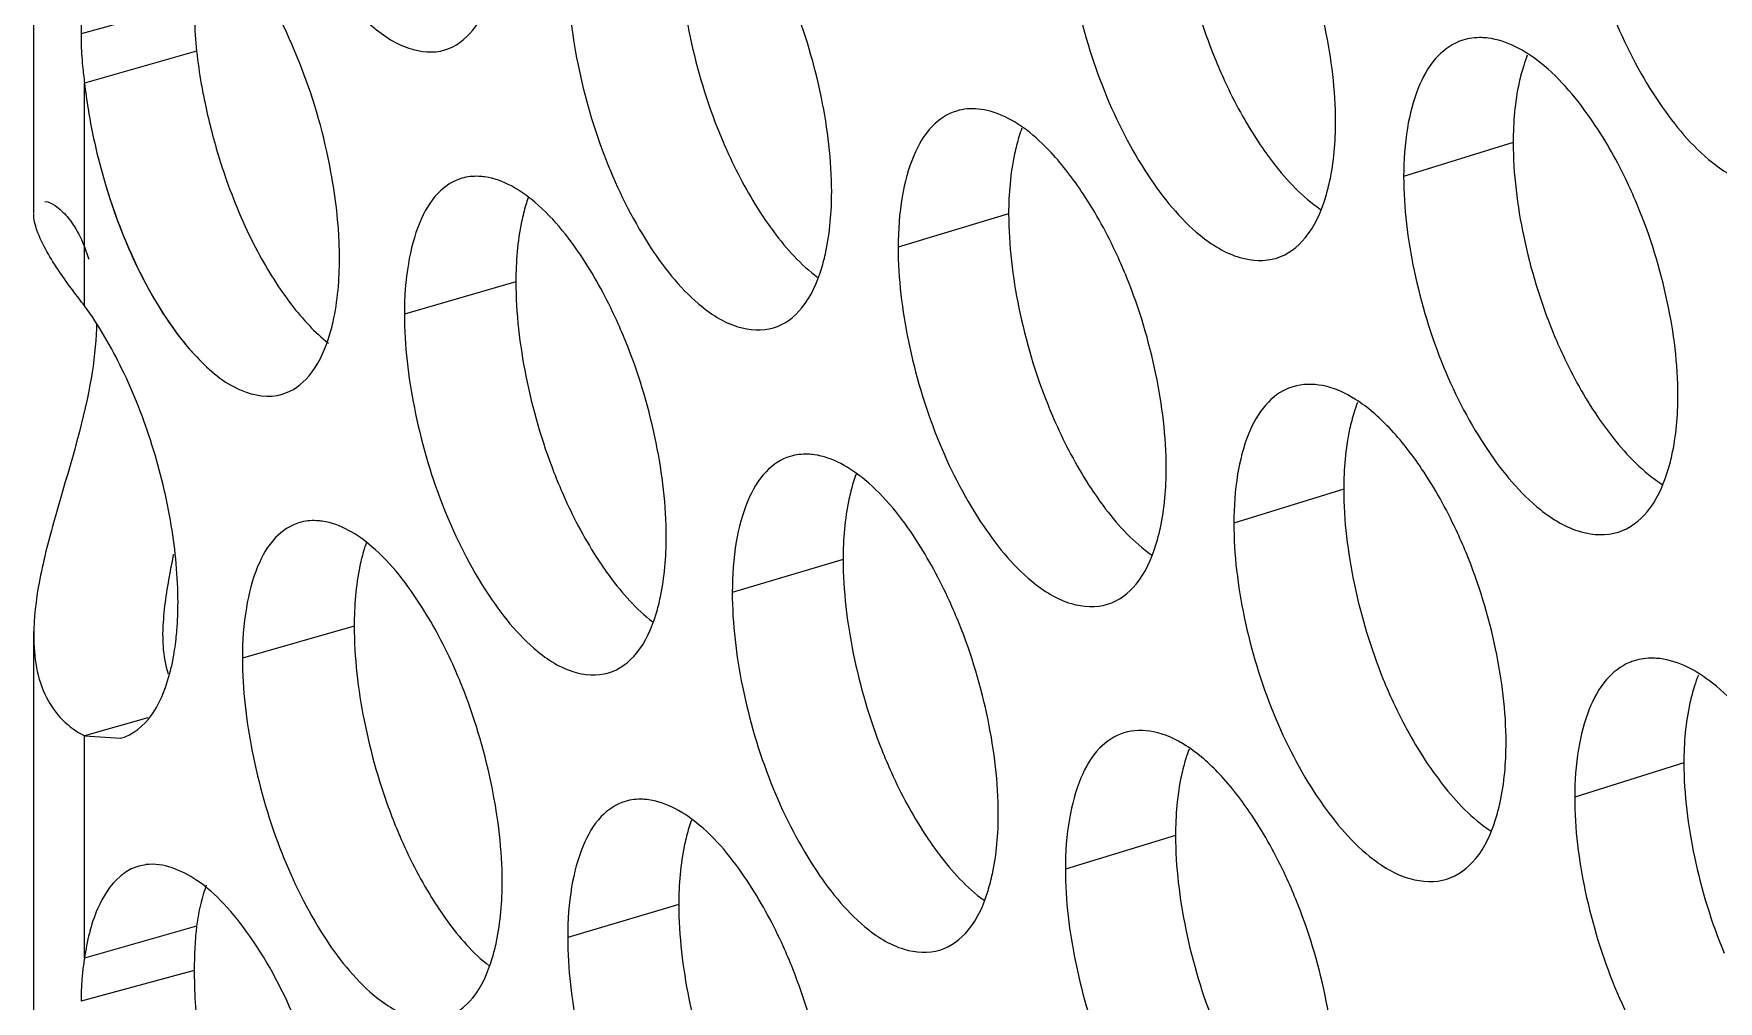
# Model space of a CAD drawing. Header units: millimetres. Extents: x 1177 to 4147, y 93 to 2194.
# Drawn here: x 2491.77 to 2505.48, y 801.9 to 809.78 of the extents above; entities that cross this region are included whole.
import ezdxf

# ---------------------------------------------------------------- set-up
doc = ezdxf.new("R2010")
doc.units = ezdxf.units.MM
doc.header["$LTSCALE"] = 0.1
doc.layers.get('0').update_dxf_attribs({"lineweight": 13})
doc.layers.add('标注', color=251, linetype='Continuous', lineweight=9)

# ---------------------------------------------------------------- blocks, each defined once
blk = doc.blocks.new('02')
for p, q in [((4328.801, 746.007), (4328.801, 752.345)), ((4329.392, 744.932), (4329.392, 747.519)), ((4328.801, 734.75), (4328.801, 741.142))]:
    blk.add_line(p, q)
at = {"layer": '标注'}
for p, q in [((4330.668, 748.453), (4329.351, 748.094)), ((4330.668, 748.453), (4329.351, 748.094)), ((4330.695, 747.891), (4329.392, 747.519)), ((4330.695, 747.891), (4329.392, 747.519)), ((4346.007, 746.829), (4344.733, 746.433)), ((4340.139, 745.999), (4338.854, 745.612)), ((4334.408, 745.21), (4333.112, 744.833)), ((4334.408, 745.21), (4333.112, 744.833)), ((4344.036, 742.798), (4342.758, 742.405)), ((4338.214, 741.982), (4336.925, 741.598)), ((4338.214, 741.982), (4336.925, 741.598)), ((4332.528, 741.207), (4331.228, 740.832)), ((4330.127, 740.141), (4329.392, 739.932)), ((4329.392, 737.345), (4329.392, 739.932)), ((4329.392, 739.932), (4329.813, 739.902)), ((4347.992, 739.615), (4346.722, 739.216)), ((4342.08, 738.771), (4340.799, 738.381)), ((4342.08, 738.771), (4340.799, 738.381)), ((4336.303, 737.969), (4335.011, 737.588)), ((4330.695, 737.717), (4329.392, 737.345)), ((4330.668, 737.203), (4329.351, 736.844))]:
    blk.add_line(p, q, dxfattribs=at)
for centre, radius, start, end in [((4336.687, 748.466), 6.02, 181.871, 185.483), ((4336.687, 748.466), 6.02, 181.871, 185.483), ((4345.609, 747.415), 0.633, 107.3212, 111.9576), ((4336.712, 748.554), 6.053, 186.2893, 189.956), ((4336.712, 748.554), 6.053, 186.2893, 189.956), ((4347.904, 747.164), 1.862, 158.5276, 162.4554), ((4333.9, 748.141), 4.55, 185.3339, 187.8588), ((4333.9, 748.141), 4.55, 185.3339, 187.8588), ((4342.076, 746.331), 1.903, 159.5485, 162.781), ((4336.39, 745.539), 1.95, 160.5892, 163.1153), ((4336.39, 745.539), 1.95, 160.5892, 163.1153), ((4343.627, 743.394), 0.623, 107.151, 111.3587), ((4345.946, 743.132), 1.875, 158.8656, 162.563), ((4340.165, 742.312), 1.918, 159.8933, 162.8914), ((4340.165, 742.312), 1.918, 159.8933, 162.8914), ((4334.526, 741.533), 1.966, 160.9402, 163.2288), ((4332.677, 741.098), 2.377, 177.2621, 180.0726), ((4347.607, 740.191), 0.642, 107.4921, 112.5473), ((4349.877, 739.95), 1.849, 158.192, 162.3487), ((4344.003, 739.104), 1.889, 159.2059, 162.6715), ((4344.003, 739.104), 1.889, 159.2059, 162.6715), ((4338.27, 738.298), 1.933, 160.2403, 163.0029), ((4330.173, 737.886), 0.55, 97.1735, 105.9366), ((4331.697, 736.929), 2.342, 169.768, 173.6853), ((4335.848, 737.205), 5.18, 178.0496, 180.0207), ((4336.345, 737.204), 5.677, 180.0086, 181.863), ((4336.687, 737.216), 6.02, 181.871, 185.483)]:
    blk.add_arc(centre, radius, start, end, dxfattribs=at)
for points, knots in [([(4346.722, 750.466), (4346.722, 750.099), (4346.819, 749.343), (4347.149, 748.263), (4347.646, 747.316), (4348.084, 746.787), (4348.324, 746.597)], [0, 0, 0, 0, 0.256026, 0.528509, 0.78559, 1, 1, 1, 1]), ([(4342.08, 750.021), (4342.08, 749.655), (4342.174, 748.898), (4342.391, 748.17), (4342.537, 747.809)], [0, 0, 0, 0, 0.484648, 1, 1, 1, 1]), ([(4340.799, 749.631), (4340.799, 749.265), (4340.893, 748.508), (4341.216, 747.427), (4341.7, 746.477), (4342.129, 745.944), (4342.365, 745.752)], [0, 0, 0, 0, 0.256604, 0.529576, 0.786585, 1, 1, 1, 1]), ([(4336.303, 749.219), (4336.303, 748.852), (4336.395, 748.096), (4336.607, 747.366), (4336.75, 747.003)], [0, 0, 0, 0, 0.484764, 1, 1, 1, 1]), ([(4343.941, 747.071), (4343.941, 747.437), (4343.845, 748.193), (4343.626, 748.921), (4343.479, 749.281)], [0, 0, 0, 0, 0.484476, 1, 1, 1, 1]), ([(4332.225, 746.65), (4332.14, 747.057), (4331.905, 747.823), (4331.535, 748.537), (4331.316, 748.85)], [0, 0, 0, 0, 0.521078, 1, 1, 1, 1]), ([(4332.225, 746.65), (4332.14, 747.057), (4331.905, 747.823), (4331.535, 748.537), (4331.316, 748.85)], [0, 0, 0, 0, 0.521078, 1, 1, 1, 1]), ([(4335.011, 748.838), (4335.011, 748.472), (4335.103, 747.717), (4335.417, 746.635), (4335.888, 745.684), (4336.305, 745.147), (4336.536, 744.951)], [0, 0, 0, 0, 0.257025, 0.530351, 0.787311, 1, 1, 1, 1]), ([(4329.369, 748.436), (4329.366, 748.409), (4329.355, 748.295), (4329.351, 748.181), (4329.351, 748.094)], [0, 0, 0, 0, 0.240746, 1, 1, 1, 1]), ([(4329.369, 748.436), (4329.366, 748.409), (4329.355, 748.295), (4329.351, 748.181), (4329.351, 748.094)], [0, 0, 0, 0, 0.240746, 1, 1, 1, 1]), ([(4333.581, 747.905), (4333.709, 747.942), (4333.965, 748.143), (4334.083, 748.429), (4334.132, 748.592)], [0, 0, 0, 0, 0.438663, 1, 1, 1, 1]), ([(4338.081, 746.256), (4338.081, 746.622), (4337.987, 747.378), (4337.773, 748.107), (4337.629, 748.47)], [0, 0, 0, 0, 0.484593, 1, 1, 1, 1]), ([(4332.711, 748.205), (4332.843, 748.087), (4333.109, 747.899), (4333.448, 747.866), (4333.581, 747.905)], [0, 0, 0, 0, 0.561342, 1, 1, 1, 1]), ([(4329.351, 748.094), (4329.351, 748.063), (4329.353, 747.938), (4329.36, 747.813), (4329.369, 747.718)], [0, 0, 0, 0, 0.242279, 1, 1, 1, 1]), ([(4329.351, 748.094), (4329.351, 748.063), (4329.353, 747.938), (4329.36, 747.813), (4329.369, 747.718)], [0, 0, 0, 0, 0.242279, 1, 1, 1, 1]), ([(4345.714, 748.043), (4345.689, 748.046), (4345.59, 748.054), (4345.49, 748.041), (4345.421, 748.019)], [0, 0, 0, 0, 0.259055, 1, 1, 1, 1]), ([(4346.933, 747.07), (4346.761, 747.323), (4346.426, 747.739), (4345.936, 748.015), (4345.714, 748.043)], [0, 0, 0, 0, 0.577332, 1, 1, 1, 1]), ([(4345.373, 748.002), (4345.27, 747.96), (4345.069, 747.804), (4344.876, 747.441), (4344.756, 746.972), (4344.733, 746.621), (4344.733, 746.433)], [0, 0, 0, 0, 0.187225, 0.410841, 0.682034, 1, 1, 1, 1]), ([(4342.537, 747.809), (4342.573, 747.72), (4342.718, 747.383), (4342.895, 747.059), (4343.045, 746.832)], [0, 0, 0, 0, 0.260496, 1, 1, 1, 1]), ([(4346.129, 747.725), (4346.108, 747.66), (4346.031, 747.367), (4346.007, 747.063), (4346.007, 746.829)], [0, 0, 0, 0, 0.225897, 1, 1, 1, 1]), ([(4329.392, 747.519), (4329.403, 747.42), (4329.459, 747.012), (4329.554, 746.61), (4329.644, 746.312)], [0, 0, 0, 0, 0.243528, 1, 1, 1, 1]), ([(4329.392, 747.519), (4329.403, 747.42), (4329.459, 747.012), (4329.554, 746.61), (4329.644, 746.312)], [0, 0, 0, 0, 0.243528, 1, 1, 1, 1]), ([(4330.75, 747.507), (4330.762, 747.439), (4330.815, 747.161), (4330.885, 746.887), (4330.947, 746.684)], [0, 0, 0, 0, 0.247361, 1, 1, 1, 1]), ([(4330.75, 747.507), (4330.762, 747.439), (4330.815, 747.161), (4330.885, 746.887), (4330.947, 746.684)], [0, 0, 0, 0, 0.247361, 1, 1, 1, 1]), ([(4341.005, 746.234), (4340.894, 746.402), (4340.692, 746.668), (4340.368, 746.973), (4340.08, 747.151), (4339.797, 747.234), (4339.613, 747.22), (4339.532, 747.195)], [0, 0, 0, 0, 0.324474, 0.533713, 0.711862, 0.863947, 1, 1, 1, 1]), ([(4339.532, 747.195), (4339.425, 747.163), (4339.21, 747.018), (4339.005, 746.653), (4338.879, 746.171), (4338.854, 745.808), (4338.854, 745.612)], [0, 0, 0, 0, 0.183968, 0.404776, 0.677031, 1, 1, 1, 1]), ([(4343.819, 746.176), (4343.84, 746.241), (4343.916, 746.533), (4343.941, 746.837), (4343.941, 747.071)], [0, 0, 0, 0, 0.225833, 1, 1, 1, 1]), ([(4347.454, 746.096), (4347.417, 746.184), (4347.268, 746.521), (4347.087, 746.845), (4346.933, 747.07)], [0, 0, 0, 0, 0.260211, 1, 1, 1, 1]), ([(4336.75, 747.003), (4336.785, 746.914), (4336.926, 746.576), (4337.099, 746.251), (4337.246, 746.024)], [0, 0, 0, 0, 0.260758, 1, 1, 1, 1]), ([(4340.259, 746.894), (4340.239, 746.829), (4340.164, 746.537), (4340.139, 746.233), (4340.139, 745.999)], [0, 0, 0, 0, 0.225492, 1, 1, 1, 1]), ([(4330.947, 746.684), (4330.977, 746.584), (4331.104, 746.199), (4331.264, 745.824), (4331.406, 745.558)], [0, 0, 0, 0, 0.257432, 1, 1, 1, 1]), ([(4330.947, 746.684), (4330.977, 746.584), (4331.104, 746.199), (4331.264, 745.824), (4331.406, 745.558)], [0, 0, 0, 0, 0.257432, 1, 1, 1, 1]), ([(4332.357, 745.482), (4332.357, 745.575), (4332.344, 745.967), (4332.287, 746.357), (4332.225, 746.65)], [0, 0, 0, 0, 0.236743, 1, 1, 1, 1]), ([(4332.357, 745.482), (4332.357, 745.575), (4332.344, 745.967), (4332.287, 746.357), (4332.225, 746.65)], [0, 0, 0, 0, 0.236743, 1, 1, 1, 1]), ([(4343.045, 746.832), (4343.1, 746.75), (4343.306, 746.461), (4343.555, 746.196), (4343.766, 746.052)], [0, 0, 0, 0, 0.280375, 1, 1, 1, 1]), ([(4346.007, 746.829), (4346.007, 746.462), (4346.102, 745.706), (4346.323, 744.979), (4346.471, 744.618)], [0, 0, 0, 0, 0.484571, 1, 1, 1, 1]), ([(4348.324, 746.597), (4348.466, 746.485), (4348.753, 746.31), (4349.101, 746.295), (4349.24, 746.339)], [0, 0, 0, 0, 0.554103, 1, 1, 1, 1]), ([(4329.644, 746.312), (4329.762, 745.925), (4330.041, 745.224), (4330.459, 744.587), (4330.696, 744.336)], [0, 0, 0, 0, 0.540054, 1, 1, 1, 1]), ([(4329.644, 746.312), (4329.675, 746.212), (4329.801, 745.827), (4329.962, 745.452), (4330.104, 745.186)], [0, 0, 0, 0, 0.257377, 1, 1, 1, 1]), ([(4333.779, 746.413), (4333.673, 746.382), (4333.461, 746.238), (4333.26, 745.874), (4333.136, 745.392), (4333.112, 745.029), (4333.112, 744.833)], [0, 0, 0, 0, 0.181499, 0.401469, 0.674683, 1, 1, 1, 1]), ([(4333.779, 746.413), (4333.673, 746.382), (4333.461, 746.238), (4333.26, 745.874), (4333.136, 745.392), (4333.112, 745.029), (4333.112, 744.833)], [0, 0, 0, 0, 0.181499, 0.401469, 0.674683, 1, 1, 1, 1]), ([(4334.048, 746.429), (4334.025, 746.433), (4333.935, 746.441), (4333.843, 746.431), (4333.779, 746.413)], [0, 0, 0, 0, 0.259359, 1, 1, 1, 1]), ([(4334.048, 746.429), (4334.025, 746.433), (4333.935, 746.441), (4333.843, 746.431), (4333.779, 746.413)], [0, 0, 0, 0, 0.259359, 1, 1, 1, 1]), ([(4335.213, 745.439), (4335.049, 745.694), (4334.734, 746.11), (4334.263, 746.398), (4334.048, 746.429)], [0, 0, 0, 0, 0.582011, 1, 1, 1, 1]), ([(4335.213, 745.439), (4335.049, 745.694), (4334.734, 746.11), (4334.263, 746.398), (4334.048, 746.429)], [0, 0, 0, 0, 0.582011, 1, 1, 1, 1]), ([(4337.962, 745.362), (4337.982, 745.427), (4338.056, 745.719), (4338.081, 746.023), (4338.081, 746.256)], [0, 0, 0, 0, 0.225428, 1, 1, 1, 1]), ([(4344.733, 746.433), (4344.733, 746.067), (4344.829, 745.31), (4345.156, 744.229), (4345.649, 743.282), (4346.084, 742.752), (4346.323, 742.561)], [0, 0, 0, 0, 0.256219, 0.528865, 0.785923, 1, 1, 1, 1]), ([(4328.932, 746.145), (4328.974, 746.14), (4329.073, 746.09), (4329.281, 745.885), (4329.389, 745.649), (4329.441, 745.471)], [0, 0, 0, 0, 0.148198, 0.361925, 1, 1, 1, 1]), ([(4334.524, 746.105), (4334.505, 746.04), (4334.431, 745.747), (4334.408, 745.444), (4334.408, 745.21)], [0, 0, 0, 0, 0.225092, 1, 1, 1, 1]), ([(4334.524, 746.105), (4334.505, 746.04), (4334.431, 745.747), (4334.408, 745.444), (4334.408, 745.21)], [0, 0, 0, 0, 0.225092, 1, 1, 1, 1]), ([(4341.514, 745.256), (4341.478, 745.345), (4341.332, 745.683), (4341.155, 746.007), (4341.005, 746.234)], [0, 0, 0, 0, 0.260475, 1, 1, 1, 1]), ([(4343.255, 745.485), (4343.385, 745.525), (4343.644, 745.725), (4343.768, 746.014), (4343.819, 746.176)], [0, 0, 0, 0, 0.443684, 1, 1, 1, 1]), ([(4347.923, 743.888), (4347.923, 744.254), (4347.825, 745.009), (4347.603, 745.736), (4347.454, 746.096)], [0, 0, 0, 0, 0.484398, 1, 1, 1, 1]), ([(4328.954, 745.561), (4328.91, 745.641), (4328.841, 745.781), (4328.801, 745.936), (4328.801, 746)], [0, 0, 0, 0, 0.58968, 1, 1, 1, 1]), ([(4337.246, 746.024), (4337.297, 745.944), (4337.491, 745.665), (4337.721, 745.407), (4337.919, 745.261)], [0, 0, 0, 0, 0.279282, 1, 1, 1, 1]), ([(4340.139, 745.999), (4340.139, 745.633), (4340.233, 744.876), (4340.448, 744.147), (4340.593, 743.786)], [0, 0, 0, 0, 0.484687, 1, 1, 1, 1]), ([(4342.365, 745.752), (4342.502, 745.64), (4342.779, 745.464), (4343.119, 745.444), (4343.255, 745.485)], [0, 0, 0, 0, 0.555929, 1, 1, 1, 1]), ([(4329.392, 744.932), (4329.347, 744.989), (4329.191, 745.191), (4329.044, 745.401), (4328.954, 745.561)], [0, 0, 0, 0, 0.283462, 1, 1, 1, 1]), ([(4331.406, 745.558), (4331.522, 745.342), (4331.761, 744.959), (4332.068, 744.623), (4332.228, 744.496)], [0, 0, 0, 0, 0.545672, 1, 1, 1, 1]), ([(4331.406, 745.558), (4331.522, 745.342), (4331.761, 744.959), (4332.068, 744.623), (4332.228, 744.496)], [0, 0, 0, 0, 0.545672, 1, 1, 1, 1]), ([(4332.225, 744.539), (4332.248, 744.607), (4332.331, 744.914), (4332.357, 745.235), (4332.357, 745.482)], [0, 0, 0, 0, 0.223003, 1, 1, 1, 1]), ([(4332.225, 744.539), (4332.248, 744.607), (4332.331, 744.914), (4332.357, 745.235), (4332.357, 745.482)], [0, 0, 0, 0, 0.223003, 1, 1, 1, 1]), ([(4338.854, 745.612), (4338.854, 745.246), (4338.948, 744.489), (4339.268, 743.407), (4339.749, 742.457), (4340.174, 741.922), (4340.408, 741.729)], [0, 0, 0, 0, 0.256797, 0.52993, 0.786916, 1, 1, 1, 1]), ([(4335.709, 744.458), (4335.674, 744.547), (4335.532, 744.885), (4335.36, 745.211), (4335.213, 745.439)], [0, 0, 0, 0, 0.260737, 1, 1, 1, 1]), ([(4335.709, 744.458), (4335.674, 744.547), (4335.532, 744.885), (4335.36, 745.211), (4335.213, 745.439)], [0, 0, 0, 0, 0.260737, 1, 1, 1, 1]), ([(4337.405, 744.674), (4337.534, 744.712), (4337.791, 744.912), (4337.911, 745.199), (4337.962, 745.362)], [0, 0, 0, 0, 0.440715, 1, 1, 1, 1]), ([(4330.104, 745.186), (4330.148, 745.104), (4330.32, 744.803), (4330.523, 744.52), (4330.696, 744.336)], [0, 0, 0, 0, 0.271397, 1, 1, 1, 1]), ([(4334.408, 745.21), (4334.408, 744.844), (4334.499, 744.087), (4334.709, 743.357), (4334.851, 742.994)], [0, 0, 0, 0, 0.484802, 1, 1, 1, 1]), ([(4334.408, 745.21), (4334.408, 744.844), (4334.499, 744.087), (4334.709, 743.357), (4334.851, 742.994)], [0, 0, 0, 0, 0.484802, 1, 1, 1, 1]), ([(4341.972, 743.045), (4341.972, 743.411), (4341.877, 744.167), (4341.66, 744.895), (4341.514, 745.256)], [0, 0, 0, 0, 0.484515, 1, 1, 1, 1]), ([(4330.479, 741.483), (4330.479, 741.782), (4330.418, 742.403), (4330.199, 743.316), (4329.861, 744.177), (4329.56, 744.702), (4329.392, 744.932)], [0, 0, 0, 0, 0.24518, 0.507954, 0.766556, 1, 1, 1, 1]), ([(4336.536, 744.951), (4336.67, 744.838), (4336.938, 744.66), (4337.272, 744.634), (4337.405, 744.674)], [0, 0, 0, 0, 0.558251, 1, 1, 1, 1]), ([(4329.532, 744.712), (4329.531, 744.65), (4329.518, 744.39), (4329.479, 744.132), (4329.441, 743.938)], [0, 0, 0, 0, 0.238404, 1, 1, 1, 1]), ([(4333.112, 744.833), (4333.112, 744.468), (4333.203, 743.716), (4333.511, 742.638), (4333.976, 741.687), (4334.388, 741.149), (4334.616, 740.951)], [0, 0, 0, 0, 0.25688, 0.530083, 0.787064, 1, 1, 1, 1]), ([(4333.112, 744.833), (4333.112, 744.468), (4333.203, 743.716), (4333.511, 742.638), (4333.976, 741.687), (4334.388, 741.149), (4334.616, 740.951)], [0, 0, 0, 0, 0.25688, 0.530083, 0.787064, 1, 1, 1, 1]), ([(4331.69, 743.902), (4331.811, 743.937), (4332.057, 744.119), (4332.175, 744.388), (4332.225, 744.539)], [0, 0, 0, 0, 0.441393, 1, 1, 1, 1]), ([(4331.69, 743.902), (4331.811, 743.937), (4332.057, 744.119), (4332.175, 744.388), (4332.225, 744.539)], [0, 0, 0, 0, 0.441393, 1, 1, 1, 1]), ([(4346.471, 744.618), (4346.507, 744.53), (4346.655, 744.193), (4346.834, 743.87), (4346.987, 743.645)], [0, 0, 0, 0, 0.26032, 1, 1, 1, 1]), ([(4330.696, 744.336), (4330.844, 744.18), (4331.132, 743.924), (4331.537, 743.858), (4331.69, 743.902)], [0, 0, 0, 0, 0.574979, 1, 1, 1, 1]), ([(4330.696, 744.336), (4330.844, 744.18), (4331.132, 743.924), (4331.537, 743.858), (4331.69, 743.902)], [0, 0, 0, 0, 0.574979, 1, 1, 1, 1]), ([(4336.157, 742.243), (4336.157, 742.61), (4336.065, 743.366), (4335.852, 744.095), (4335.709, 744.458)], [0, 0, 0, 0, 0.484632, 1, 1, 1, 1]), ([(4336.157, 742.243), (4336.157, 742.61), (4336.065, 743.366), (4335.852, 744.095), (4335.709, 744.458)], [0, 0, 0, 0, 0.484632, 1, 1, 1, 1]), ([(4329.441, 743.938), (4329.339, 743.419), (4329.098, 742.688), (4328.856, 741.746), (4328.801, 741.301), (4328.801, 741.095)], [0, 0, 0, 0, 0.543055, 0.787808, 1, 1, 1, 1]), ([(4343.4, 743.975), (4343.297, 743.935), (4343.095, 743.779), (4342.901, 743.417), (4342.782, 742.946), (4342.758, 742.594), (4342.758, 742.405)], [0, 0, 0, 0, 0.186349, 0.409523, 0.681034, 1, 1, 1, 1]), ([(4344.942, 743.037), (4344.829, 743.205), (4344.599, 743.502), (4344.213, 743.843), (4343.82, 744.026), (4343.554, 744.024), (4343.443, 743.99)], [0, 0, 0, 0, 0.323685, 0.595295, 0.814917, 1, 1, 1, 1]), ([(4340.593, 743.786), (4340.628, 743.697), (4340.773, 743.359), (4340.948, 743.035), (4341.097, 742.808)], [0, 0, 0, 0, 0.260583, 1, 1, 1, 1]), ([(4347.799, 742.992), (4347.82, 743.057), (4347.897, 743.349), (4347.923, 743.654), (4347.923, 743.888)], [0, 0, 0, 0, 0.226105, 1, 1, 1, 1]), ([(4344.157, 743.693), (4344.137, 743.628), (4344.06, 743.336), (4344.036, 743.031), (4344.036, 742.798)], [0, 0, 0, 0, 0.225761, 1, 1, 1, 1]), ([(4346.987, 743.645), (4347.044, 743.56), (4347.259, 743.265), (4347.519, 742.996), (4347.74, 742.854)], [0, 0, 0, 0, 0.281036, 1, 1, 1, 1]), ([(4337.599, 743.18), (4337.493, 743.148), (4337.279, 743.004), (4337.075, 742.639), (4336.95, 742.157), (4336.925, 741.794), (4336.925, 741.598)], [0, 0, 0, 0, 0.183153, 0.403682, 0.676253, 1, 1, 1, 1]), ([(4337.599, 743.18), (4337.493, 743.148), (4337.279, 743.004), (4337.075, 742.639), (4336.95, 742.157), (4336.925, 741.794), (4336.925, 741.598)], [0, 0, 0, 0, 0.183153, 0.403682, 0.676253, 1, 1, 1, 1]), ([(4337.876, 743.199), (4337.853, 743.202), (4337.76, 743.21), (4337.665, 743.2), (4337.599, 743.18)], [0, 0, 0, 0, 0.259249, 1, 1, 1, 1]), ([(4337.876, 743.199), (4337.853, 743.202), (4337.76, 743.21), (4337.665, 743.2), (4337.599, 743.18)], [0, 0, 0, 0, 0.259249, 1, 1, 1, 1]), ([(4339.059, 742.215), (4338.893, 742.468), (4338.571, 742.885), (4338.094, 743.169), (4337.876, 743.199)], [0, 0, 0, 0, 0.580424, 1, 1, 1, 1]), ([(4339.059, 742.215), (4338.893, 742.468), (4338.571, 742.885), (4338.094, 743.169), (4337.876, 743.199)], [0, 0, 0, 0, 0.580424, 1, 1, 1, 1]), ([(4334.851, 742.994), (4334.885, 742.905), (4335.026, 742.567), (4335.197, 742.241), (4335.343, 742.013)], [0, 0, 0, 0, 0.260845, 1, 1, 1, 1]), ([(4334.851, 742.994), (4334.885, 742.905), (4335.026, 742.567), (4335.197, 742.241), (4335.343, 742.013)], [0, 0, 0, 0, 0.260845, 1, 1, 1, 1]), ([(4341.851, 742.15), (4341.872, 742.215), (4341.948, 742.507), (4341.972, 742.811), (4341.972, 743.045)], [0, 0, 0, 0, 0.225697, 1, 1, 1, 1]), ([(4345.459, 742.061), (4345.422, 742.15), (4345.274, 742.487), (4345.095, 742.811), (4344.942, 743.037)], [0, 0, 0, 0, 0.260299, 1, 1, 1, 1]), ([(4347.23, 742.3), (4347.361, 742.341), (4347.621, 742.541), (4347.747, 742.83), (4347.799, 742.992)], [0, 0, 0, 0, 0.445594, 1, 1, 1, 1]), ([(4338.332, 742.877), (4338.312, 742.812), (4338.238, 742.519), (4338.214, 742.215), (4338.214, 741.982)], [0, 0, 0, 0, 0.225358, 1, 1, 1, 1]), ([(4338.332, 742.877), (4338.312, 742.812), (4338.238, 742.519), (4338.214, 742.215), (4338.214, 741.982)], [0, 0, 0, 0, 0.225358, 1, 1, 1, 1]), ([(4341.097, 742.808), (4341.151, 742.726), (4341.353, 742.441), (4341.595, 742.178), (4341.802, 742.034)], [0, 0, 0, 0, 0.280024, 1, 1, 1, 1]), ([(4344.036, 742.798), (4344.036, 742.431), (4344.131, 741.675), (4344.35, 740.947), (4344.496, 740.586)], [0, 0, 0, 0, 0.48461, 1, 1, 1, 1]), ([(4346.323, 742.561), (4346.463, 742.449), (4346.747, 742.274), (4347.092, 742.256), (4347.23, 742.3)], [0, 0, 0, 0, 0.554701, 1, 1, 1, 1]), ([(4331.891, 742.41), (4331.787, 742.38), (4331.575, 742.237), (4331.375, 741.874), (4331.252, 741.392), (4331.228, 741.029), (4331.228, 740.832)], [0, 0, 0, 0, 0.180661, 0.40035, 0.673891, 1, 1, 1, 1]), ([(4332.157, 742.426), (4332.134, 742.429), (4332.046, 742.438), (4331.955, 742.429), (4331.891, 742.41)], [0, 0, 0, 0, 0.259416, 1, 1, 1, 1]), ([(4333.312, 741.433), (4333.15, 741.688), (4332.839, 742.104), (4332.371, 742.394), (4332.157, 742.426)], [0, 0, 0, 0, 0.582814, 1, 1, 1, 1]), ([(4342.758, 742.405), (4342.758, 742.038), (4342.853, 741.282), (4343.179, 740.201), (4343.667, 739.252), (4344.099, 738.721), (4344.336, 738.529)], [0, 0, 0, 0, 0.256412, 0.529221, 0.786254, 1, 1, 1, 1]), ([(4336.039, 741.35), (4336.059, 741.414), (4336.133, 741.707), (4336.157, 742.01), (4336.157, 742.243)], [0, 0, 0, 0, 0.225294, 1, 1, 1, 1]), ([(4336.039, 741.35), (4336.059, 741.414), (4336.133, 741.707), (4336.157, 742.01), (4336.157, 742.243)], [0, 0, 0, 0, 0.225294, 1, 1, 1, 1]), ([(4339.564, 741.236), (4339.528, 741.325), (4339.384, 741.662), (4339.208, 741.987), (4339.059, 742.215)], [0, 0, 0, 0, 0.260562, 1, 1, 1, 1]), ([(4339.564, 741.236), (4339.528, 741.325), (4339.384, 741.662), (4339.208, 741.987), (4339.059, 742.215)], [0, 0, 0, 0, 0.260562, 1, 1, 1, 1]), ([(4341.29, 741.46), (4341.419, 741.5), (4341.678, 741.7), (4341.8, 741.988), (4341.851, 742.15)], [0, 0, 0, 0, 0.442709, 1, 1, 1, 1]), ([(4330.426, 742.039), (4330.411, 741.967), (4330.357, 741.693), (4330.313, 741.416), (4330.304, 741.211)], [0, 0, 0, 0, 0.264477, 1, 1, 1, 1]), ([(4332.643, 742.101), (4332.624, 742.036), (4332.551, 741.743), (4332.528, 741.44), (4332.528, 741.207)], [0, 0, 0, 0, 0.22496, 1, 1, 1, 1]), ([(4335.343, 742.013), (4335.393, 741.934), (4335.582, 741.659), (4335.807, 741.403), (4336, 741.257)], [0, 0, 0, 0, 0.27889, 1, 1, 1, 1]), ([(4335.343, 742.013), (4335.393, 741.934), (4335.582, 741.659), (4335.807, 741.403), (4336, 741.257)], [0, 0, 0, 0, 0.27889, 1, 1, 1, 1]), ([(4338.214, 741.982), (4338.214, 741.615), (4338.307, 740.859), (4338.52, 740.129), (4338.664, 739.767)], [0, 0, 0, 0, 0.484725, 1, 1, 1, 1]), ([(4338.214, 741.982), (4338.214, 741.615), (4338.307, 740.859), (4338.52, 740.129), (4338.664, 739.767)], [0, 0, 0, 0, 0.484725, 1, 1, 1, 1]), ([(4345.924, 739.852), (4345.924, 740.218), (4345.828, 740.974), (4345.607, 741.701), (4345.459, 742.061)], [0, 0, 0, 0, 0.484437, 1, 1, 1, 1]), ([(4336.925, 741.598), (4336.925, 741.231), (4337.018, 740.475), (4337.335, 739.392), (4337.812, 738.441), (4338.234, 737.905), (4338.467, 737.711)], [0, 0, 0, 0, 0.256988, 0.530284, 0.787246, 1, 1, 1, 1]), ([(4336.925, 741.598), (4336.925, 741.231), (4337.018, 740.475), (4337.335, 739.392), (4337.812, 738.441), (4338.234, 737.905), (4338.467, 737.711)], [0, 0, 0, 0, 0.256988, 0.530284, 0.787246, 1, 1, 1, 1]), ([(4340.408, 741.729), (4340.545, 741.617), (4340.818, 741.441), (4341.155, 741.419), (4341.29, 741.46)], [0, 0, 0, 0, 0.55656, 1, 1, 1, 1]), ([(4330.457, 741.057), (4330.46, 741.091), (4330.474, 741.233), (4330.479, 741.375), (4330.479, 741.483)], [0, 0, 0, 0, 0.240443, 1, 1, 1, 1]), ([(4333.805, 740.451), (4333.77, 740.54), (4333.629, 740.879), (4333.458, 741.205), (4333.312, 741.433)], [0, 0, 0, 0, 0.260824, 1, 1, 1, 1]), ([(4335.486, 740.662), (4335.613, 740.7), (4335.87, 740.9), (4335.989, 741.187), (4336.039, 741.35)], [0, 0, 0, 0, 0.439697, 1, 1, 1, 1]), ([(4335.486, 740.662), (4335.613, 740.7), (4335.87, 740.9), (4335.989, 741.187), (4336.039, 741.35)], [0, 0, 0, 0, 0.439697, 1, 1, 1, 1]), ([(4332.528, 741.207), (4332.528, 740.84), (4332.618, 740.083), (4332.827, 739.352), (4332.967, 738.989)], [0, 0, 0, 0, 0.484841, 1, 1, 1, 1]), ([(4340.019, 739.023), (4340.019, 739.389), (4339.925, 740.145), (4339.709, 740.874), (4339.564, 741.236)], [0, 0, 0, 0, 0.484554, 1, 1, 1, 1]), ([(4340.019, 739.023), (4340.019, 739.389), (4339.925, 740.145), (4339.709, 740.874), (4339.564, 741.236)], [0, 0, 0, 0, 0.484554, 1, 1, 1, 1]), ([(4328.801, 741.095), (4328.8, 740.85), (4328.855, 740.483), (4329.123, 740.104), (4329.299, 739.978), (4329.392, 739.932)], [0, 0, 0, 0, 0.536627, 0.771347, 1, 1, 1, 1]), ([(4330.301, 741.095), (4330.301, 741.054), (4330.306, 740.904), (4330.329, 740.752), (4330.365, 740.65)], [0, 0, 0, 0, 0.274396, 1, 1, 1, 1]), ([(4330.401, 740.725), (4330.407, 740.751), (4330.43, 740.861), (4330.447, 740.972), (4330.457, 741.057)], [0, 0, 0, 0, 0.239722, 1, 1, 1, 1]), ([(4331.228, 740.832), (4331.228, 740.469), (4331.318, 739.72), (4331.622, 738.645), (4332.079, 737.695), (4332.485, 737.155), (4332.711, 736.955)], [0, 0, 0, 0, 0.256731, 0.529807, 0.786809, 1, 1, 1, 1]), ([(4334.616, 740.951), (4334.749, 740.835), (4335.016, 740.652), (4335.353, 740.623), (4335.486, 740.662)], [0, 0, 0, 0, 0.55978, 1, 1, 1, 1]), ([(4334.616, 740.951), (4334.749, 740.835), (4335.016, 740.652), (4335.353, 740.623), (4335.486, 740.662)], [0, 0, 0, 0, 0.55978, 1, 1, 1, 1]), ([(4347.36, 740.784), (4347.258, 740.741), (4347.058, 740.583), (4346.865, 740.221), (4346.746, 739.752), (4346.722, 739.403), (4346.722, 739.216)], [0, 0, 0, 0, 0.188092, 0.412143, 0.683021, 1, 1, 1, 1]), ([(4347.711, 740.828), (4347.685, 740.831), (4347.585, 740.838), (4347.484, 740.825), (4347.414, 740.803)], [0, 0, 0, 0, 0.259011, 1, 1, 1, 1]), ([(4348.939, 739.858), (4348.766, 740.111), (4348.428, 740.527), (4347.935, 740.801), (4347.711, 740.828)], [0, 0, 0, 0, 0.576575, 1, 1, 1, 1]), ([(4329.813, 739.902), (4329.956, 739.943), (4330.159, 740.114), (4330.317, 740.426), (4330.376, 740.62), (4330.401, 740.725)], [0, 0, 0, 0, 0.426718, 0.691609, 1, 1, 1, 1]), ([(4344.496, 740.586), (4344.532, 740.498), (4344.679, 740.161), (4344.857, 739.837), (4345.008, 739.611)], [0, 0, 0, 0, 0.260408, 1, 1, 1, 1]), ([(4334.249, 738.235), (4334.249, 738.602), (4334.157, 739.358), (4333.946, 740.088), (4333.805, 740.451)], [0, 0, 0, 0, 0.48467, 1, 1, 1, 1]), ([(4348.115, 740.511), (4348.095, 740.446), (4348.017, 740.153), (4347.992, 739.848), (4347.992, 739.615)], [0, 0, 0, 0, 0.226033, 1, 1, 1, 1]), ([(4342.966, 739.008), (4342.854, 739.176), (4342.627, 739.473), (4342.244, 739.815), (4341.855, 740), (4341.59, 739.999), (4341.48, 739.965)], [0, 0, 0, 0, 0.324351, 0.596195, 0.815556, 1, 1, 1, 1]), ([(4342.966, 739.008), (4342.854, 739.176), (4342.627, 739.473), (4342.244, 739.815), (4341.855, 740), (4341.59, 739.999), (4341.48, 739.965)], [0, 0, 0, 0, 0.324351, 0.596195, 0.815556, 1, 1, 1, 1]), ([(4341.48, 739.965), (4341.372, 739.933), (4341.157, 739.788), (4340.95, 739.422), (4340.824, 738.939), (4340.799, 738.577), (4340.799, 738.381)], [0, 0, 0, 0, 0.184776, 0.405862, 0.677804, 1, 1, 1, 1]), ([(4341.48, 739.965), (4341.372, 739.933), (4341.157, 739.788), (4340.95, 739.422), (4340.824, 738.939), (4340.799, 738.577), (4340.799, 738.381)], [0, 0, 0, 0, 0.184776, 0.405862, 0.677804, 1, 1, 1, 1]), ([(4345.802, 738.957), (4345.822, 739.022), (4345.899, 739.314), (4345.924, 739.618), (4345.924, 739.852)], [0, 0, 0, 0, 0.225969, 1, 1, 1, 1]), ([(4338.664, 739.767), (4338.699, 739.678), (4338.842, 739.341), (4339.016, 739.016), (4339.164, 738.789)], [0, 0, 0, 0, 0.260671, 1, 1, 1, 1]), ([(4338.664, 739.767), (4338.699, 739.678), (4338.842, 739.341), (4339.016, 739.016), (4339.164, 738.789)], [0, 0, 0, 0, 0.260671, 1, 1, 1, 1]), ([(4342.2, 739.667), (4342.18, 739.602), (4342.104, 739.309), (4342.08, 739.005), (4342.08, 738.771)], [0, 0, 0, 0, 0.225626, 1, 1, 1, 1]), ([(4342.2, 739.667), (4342.18, 739.602), (4342.104, 739.309), (4342.08, 739.005), (4342.08, 738.771)], [0, 0, 0, 0, 0.225626, 1, 1, 1, 1]), ([(4345.008, 739.611), (4345.065, 739.527), (4345.275, 739.236), (4345.529, 738.968), (4345.746, 738.826)], [0, 0, 0, 0, 0.280712, 1, 1, 1, 1]), ([(4347.992, 739.615), (4347.992, 739.248), (4348.089, 738.492), (4348.311, 737.765), (4348.46, 737.405)], [0, 0, 0, 0, 0.484532, 1, 1, 1, 1]), ([(4335.955, 739.187), (4335.931, 739.19), (4335.84, 739.199), (4335.747, 739.188), (4335.681, 739.169)], [0, 0, 0, 0, 0.259303, 1, 1, 1, 1]), ([(4346.722, 739.216), (4346.722, 738.849), (4346.819, 738.093), (4347.149, 737.013), (4347.646, 736.066), (4348.084, 735.537), (4348.324, 735.347)], [0, 0, 0, 0, 0.256026, 0.528509, 0.78559, 1, 1, 1, 1]), ([(4335.681, 739.169), (4335.576, 739.138), (4335.362, 738.994), (4335.16, 738.629), (4335.035, 738.147), (4335.011, 737.785), (4335.011, 737.588)], [0, 0, 0, 0, 0.18233, 0.402579, 0.67547, 1, 1, 1, 1]), ([(4337.128, 738.2), (4336.963, 738.454), (4336.645, 738.87), (4336.171, 739.156), (4335.955, 739.187)], [0, 0, 0, 0, 0.581214, 1, 1, 1, 1]), ([(4339.899, 738.129), (4339.919, 738.194), (4339.995, 738.486), (4340.019, 738.79), (4340.019, 739.023)], [0, 0, 0, 0, 0.225563, 1, 1, 1, 1]), ([(4339.899, 738.129), (4339.919, 738.194), (4339.995, 738.486), (4340.019, 738.79), (4340.019, 739.023)], [0, 0, 0, 0, 0.225563, 1, 1, 1, 1]), ([(4343.479, 738.031), (4343.443, 738.12), (4343.296, 738.458), (4343.118, 738.782), (4342.966, 739.008)], [0, 0, 0, 0, 0.260387, 1, 1, 1, 1]), ([(4343.479, 738.031), (4343.443, 738.12), (4343.296, 738.458), (4343.118, 738.782), (4342.966, 739.008)], [0, 0, 0, 0, 0.260387, 1, 1, 1, 1]), ([(4332.967, 738.989), (4333.001, 738.9), (4333.141, 738.561), (4333.311, 738.235), (4333.455, 738.007)], [0, 0, 0, 0, 0.260931, 1, 1, 1, 1]), ([(4336.421, 738.864), (4336.401, 738.799), (4336.327, 738.506), (4336.303, 738.202), (4336.303, 737.969)], [0, 0, 0, 0, 0.225225, 1, 1, 1, 1]), ([(4345.235, 738.265), (4345.365, 738.306), (4345.625, 738.506), (4345.75, 738.794), (4345.802, 738.957)], [0, 0, 0, 0, 0.444646, 1, 1, 1, 1]), ([(4339.164, 738.789), (4339.217, 738.708), (4339.414, 738.426), (4339.651, 738.165), (4339.853, 738.02)], [0, 0, 0, 0, 0.279659, 1, 1, 1, 1]), ([(4339.164, 738.789), (4339.217, 738.708), (4339.414, 738.426), (4339.651, 738.165), (4339.853, 738.02)], [0, 0, 0, 0, 0.279659, 1, 1, 1, 1]), ([(4342.08, 738.771), (4342.08, 738.405), (4342.174, 737.648), (4342.391, 736.92), (4342.537, 736.559)], [0, 0, 0, 0, 0.484648, 1, 1, 1, 1]), ([(4342.08, 738.771), (4342.08, 738.405), (4342.174, 737.648), (4342.391, 736.92), (4342.537, 736.559)], [0, 0, 0, 0, 0.484648, 1, 1, 1, 1]), ([(4330.022, 738.416), (4329.963, 738.399), (4329.887, 738.361), (4329.821, 738.31), (4329.805, 738.297)], [0, 0, 0, 0, 0.740858, 1, 1, 1, 1]), ([(4331.316, 737.6), (4331.223, 737.734), (4331.035, 737.972), (4330.662, 738.309), (4330.309, 738.458), (4330.104, 738.433)], [0, 0, 0, 0, 0.320968, 0.5929, 1, 1, 1, 1]), ([(4344.336, 738.529), (4344.475, 738.417), (4344.755, 738.242), (4345.098, 738.223), (4345.235, 738.265)], [0, 0, 0, 0, 0.555309, 1, 1, 1, 1]), ([(4329.805, 738.297), (4329.689, 738.198), (4329.497, 737.886), (4329.419, 737.542), (4329.392, 737.345)], [0, 0, 0, 0, 0.434523, 1, 1, 1, 1]), ([(4334.132, 737.342), (4334.152, 737.407), (4334.226, 737.699), (4334.249, 738.002), (4334.249, 738.235)], [0, 0, 0, 0, 0.225161, 1, 1, 1, 1]), ([(4340.799, 738.381), (4340.799, 738.015), (4340.893, 737.258), (4341.216, 736.177), (4341.7, 735.227), (4342.129, 734.694), (4342.365, 734.502)], [0, 0, 0, 0, 0.256604, 0.529576, 0.786585, 1, 1, 1, 1]), ([(4340.799, 738.381), (4340.799, 738.015), (4340.893, 737.258), (4341.216, 736.177), (4341.7, 735.227), (4342.129, 734.694), (4342.365, 734.502)], [0, 0, 0, 0, 0.256604, 0.529576, 0.786585, 1, 1, 1, 1]), ([(4330.808, 738.196), (4330.795, 738.16), (4330.744, 738.003), (4330.712, 737.842), (4330.695, 737.717)], [0, 0, 0, 0, 0.232223, 1, 1, 1, 1]), ([(4337.629, 737.22), (4337.594, 737.309), (4337.45, 737.647), (4337.276, 737.972), (4337.128, 738.2)], [0, 0, 0, 0, 0.26065, 1, 1, 1, 1]), ([(4339.34, 737.44), (4339.469, 737.479), (4339.727, 737.679), (4339.848, 737.966), (4339.899, 738.129)], [0, 0, 0, 0, 0.441719, 1, 1, 1, 1]), ([(4339.34, 737.44), (4339.469, 737.479), (4339.727, 737.679), (4339.848, 737.966), (4339.899, 738.129)], [0, 0, 0, 0, 0.441719, 1, 1, 1, 1]), ([(4343.941, 735.821), (4343.941, 736.187), (4343.845, 736.943), (4343.626, 737.671), (4343.479, 738.031)], [0, 0, 0, 0, 0.484476, 1, 1, 1, 1]), ([(4343.941, 735.821), (4343.941, 736.187), (4343.845, 736.943), (4343.626, 737.671), (4343.479, 738.031)], [0, 0, 0, 0, 0.484476, 1, 1, 1, 1]), ([(4333.455, 738.007), (4333.505, 737.929), (4333.689, 737.657), (4333.909, 737.404), (4334.096, 737.258)], [0, 0, 0, 0, 0.278486, 1, 1, 1, 1]), ([(4336.303, 737.969), (4336.303, 737.602), (4336.395, 736.846), (4336.607, 736.116), (4336.75, 735.753)], [0, 0, 0, 0, 0.484764, 1, 1, 1, 1]), ([(4330.695, 737.717), (4330.692, 737.69), (4330.68, 737.578), (4330.674, 737.466), (4330.671, 737.381)], [0, 0, 0, 0, 0.242582, 1, 1, 1, 1]), ([(4338.467, 737.711), (4338.602, 737.599), (4338.872, 737.423), (4339.207, 737.399), (4339.34, 737.44)], [0, 0, 0, 0, 0.557203, 1, 1, 1, 1]), ([(4338.467, 737.711), (4338.602, 737.599), (4338.872, 737.423), (4339.207, 737.399), (4339.34, 737.44)], [0, 0, 0, 0, 0.557203, 1, 1, 1, 1]), ([(4332.225, 735.4), (4332.14, 735.807), (4331.905, 736.573), (4331.535, 737.287), (4331.316, 737.6)], [0, 0, 0, 0, 0.521078, 1, 1, 1, 1]), ([(4335.011, 737.588), (4335.011, 737.222), (4335.103, 736.467), (4335.417, 735.385), (4335.888, 734.434), (4336.305, 733.897), (4336.536, 733.701)], [0, 0, 0, 0, 0.257025, 0.530351, 0.787311, 1, 1, 1, 1]), ([(4333.581, 736.655), (4333.709, 736.692), (4333.965, 736.893), (4334.083, 737.179), (4334.132, 737.342)], [0, 0, 0, 0, 0.438663, 1, 1, 1, 1]), ([(4329.369, 737.186), (4329.366, 737.159), (4329.355, 737.045), (4329.351, 736.931), (4329.351, 736.844)], [0, 0, 0, 0, 0.240746, 1, 1, 1, 1]), ([(4338.081, 735.006), (4338.081, 735.372), (4337.987, 736.128), (4337.773, 736.857), (4337.629, 737.22)], [0, 0, 0, 0, 0.484593, 1, 1, 1, 1]), ([(4332.711, 736.955), (4332.843, 736.837), (4333.109, 736.649), (4333.448, 736.616), (4333.581, 736.655)], [0, 0, 0, 0, 0.561342, 1, 1, 1, 1])]:
    blk.add_open_spline(points, degree=3, knots=knots, dxfattribs=at)

msp = doc.modelspace()

# ---------------------------------------------------------------- block references
at = {"xscale": 0.7, "yscale": 0.7, "zscale": 0.7}
msp.add_blockref('02', (-538.391, 286.112), dxfattribs=at)

doc.saveas('drawing.dxf')
